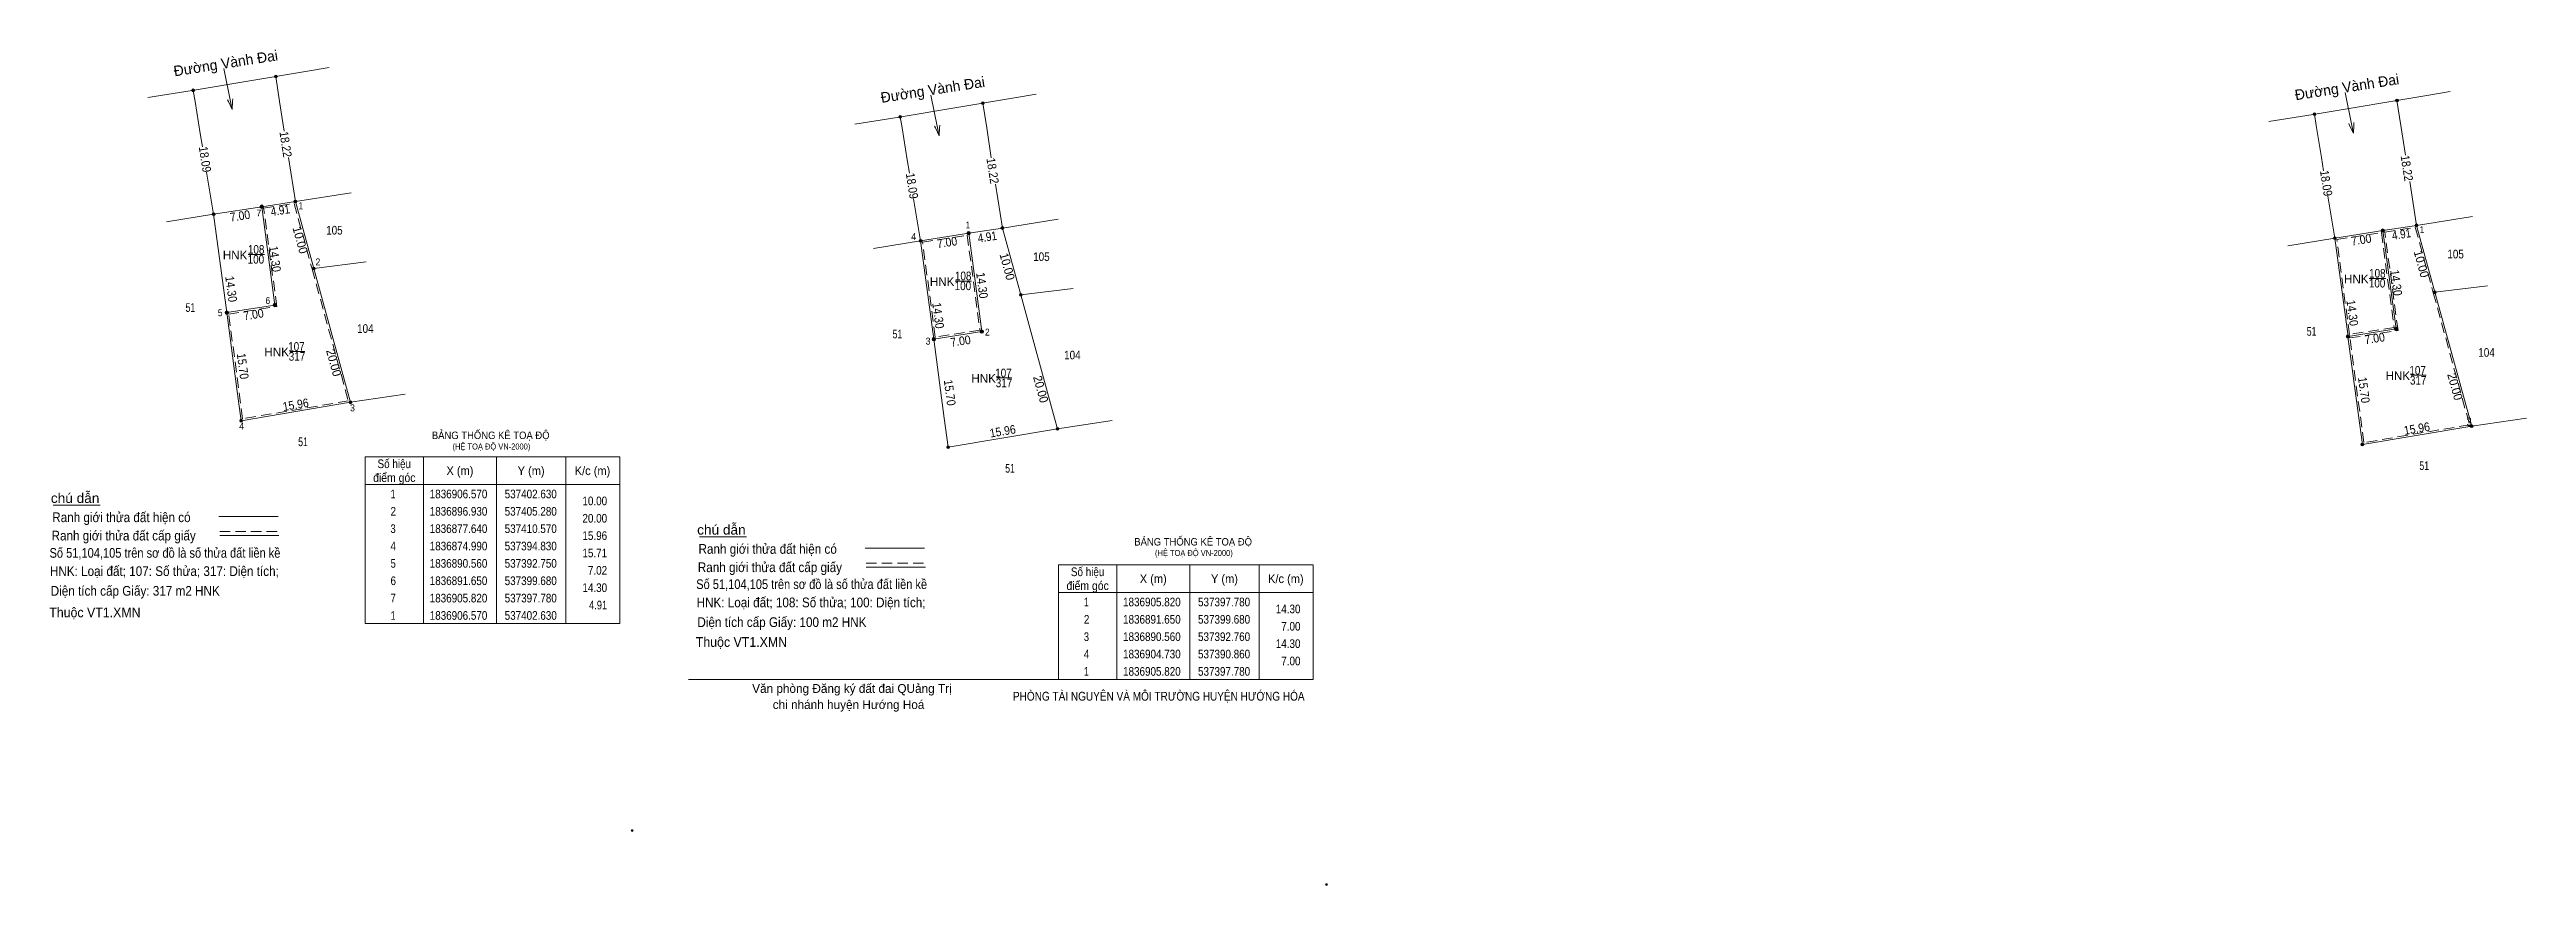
# Model space of a CAD drawing. Header units: metres. Extents: x 537062 to 537418, y 1836811 to 1836932.
import ezdxf
from ezdxf.enums import TextEntityAlignment as Align

# ---------------------------------------------------------------- set-up
doc = ezdxf.new("R2010")
doc.units = ezdxf.units.M
doc.header["$LTSCALE"] = 0.5
doc.header["$PDMODE"] = 32
doc.header["$PDSIZE"] = 0.25
doc.linetypes.add('MEDIUM_DASHED', pattern=[4.5, 3, -1.5])
for name, color, linetype, lineweight in [('1', 7, 'MEDIUM_DASHED', 13), ('10', 7, 'Continuous', 13), ('13', 7, 'Continuous', 13), ('15', 7, 'Continuous', 13), ('17', 7, 'Continuous', 13), ('2', 7, 'Continuous', 13), ('23', 7, 'Continuous', 13), ('6', 7, 'Continuous', 13), ('63', 7, 'Continuous', 13), ('7', 7, 'Continuous', 13)]:
    doc.layers.add(name, color=color, linetype=linetype, lineweight=lineweight)
doc.layers.add('36', color=7, linetype='Continuous')

msp = doc.modelspace()

# ---------------------------------------------------------------- hatches: boundary and pattern name
at = {"layer": '13'}
for points in [[(537092.55, 1836909.26, 1), (537092.05, 1836909.26, 1)], [(537194.37, 1836905.44, 1), (537193.87, 1836905.44, 1)], [(537398.03, 1836905.82, 1), (537397.53, 1836905.82, 1)], [(537087.53, 1836894, 1), (537087.03, 1836894, 1)], [(537094.45, 1836895.09, 1), (537093.95, 1836895.09, 1)], [(537189.35, 1836890.18, 1), (537188.85, 1836890.18, 1)], [(537196.27, 1836891.27, 1), (537195.77, 1836891.27, 1)], [(537393.01, 1836890.56, 1), (537392.51, 1836890.56, 1)], [(537399.93, 1836891.65, 1), (537399.43, 1836891.65, 1)]]:
    msp.add_hatch(color=256, dxfattribs=at).paths.add_polyline_path(points)
at = {"layer": '2'}
for points in [[(537082.64, 1836926.02, 1), (537082.24, 1836926.02, 1)], [(537094.53, 1836928.01, 1), (537094.13, 1836928.01, 1)], [(537184.46, 1836922.2, 1), (537184.06, 1836922.2, 1)], [(537196.35, 1836924.19, 1), (537195.95, 1836924.19, 1)], [(537388.12, 1836922.58, 1), (537387.72, 1836922.58, 1)], [(537400.01, 1836924.57, 1), (537399.61, 1836924.57, 1)], [(537085.58, 1836908.17, 1), (537085.18, 1836908.17, 1)], [(537097.35, 1836910.01, 1), (537096.95, 1836910.01, 1)], [(537187.4, 1836904.35, 1), (537187, 1836904.35, 1)], [(537199.17, 1836906.19, 1), (537198.77, 1836906.19, 1)], [(537391.06, 1836904.73, 1), (537390.66, 1836904.73, 1)], [(537402.83, 1836906.57, 1), (537402.43, 1836906.57, 1)], [(537100, 1836900.37, 1), (537099.6, 1836900.37, 1)], [(537201.82, 1836896.55, 1), (537201.42, 1836896.55, 1)], [(537405.48, 1836896.93, 1), (537405.08, 1836896.93, 1)], [(537089.55, 1836878.43, 1), (537089.15, 1836878.43, 1)], [(537105.29, 1836881.08, 1), (537104.89, 1836881.08, 1)], [(537207.11, 1836877.26, 1), (537206.71, 1836877.26, 1)], [(537395.03, 1836874.99, 1), (537394.63, 1836874.99, 1)], [(537410.77, 1836877.64, 1), (537410.37, 1836877.64, 1)], [(537191.37, 1836874.61, 1), (537190.97, 1836874.61, 1)]]:
    msp.add_hatch(color=256, dxfattribs=at).paths.add_polyline_path(points)

# ---------------------------------------------------------------- linework, layer by layer
at = {"layer": '1'}
for points in [[(537096.97, 1836909.73), (537099.56, 1836900.3), (537104.78, 1836881.28), (537089.56, 1836878.72), (537087.55, 1836893.79), (537094.48, 1836894.88), (537092.58, 1836909.05)], [(537402.45, 1836906.29), (537405.04, 1836896.86), (537410.26, 1836877.84), (537395.04, 1836875.28), (537393.03, 1836890.35), (537399.96, 1836891.44), (537398.06, 1836905.61)]]:
    msp.add_lwpolyline(points, close=True, dxfattribs=at)
at = {"layer": '10'}
for p, q in [((537097.15, 1836910.01), (537099.79, 1836900.37)), ((537198.97, 1836906.19), (537201.61, 1836896.55)), ((537402.63, 1836906.57), (537405.27, 1836896.93)), ((537107.35, 1836901.3), (537099.79, 1836900.37)), ((537099.8, 1836900.37), (537104.66, 1836882.63)), ((537209.17, 1836897.48), (537201.61, 1836896.55)), ((537201.62, 1836896.55), (537206.48, 1836878.81)), ((537412.83, 1836897.86), (537405.27, 1836896.93)), ((537405.28, 1836896.93), (537410.14, 1836879.19)), ((537104.66, 1836882.63), (537105.09, 1836881.08)), ((537105.09, 1836881.08), (537112.98, 1836882.26)), ((537206.48, 1836878.81), (537206.91, 1836877.26)), ((537206.91, 1836877.26), (537214.8, 1836878.44)), ((537410.14, 1836879.19), (537410.57, 1836877.64)), ((537410.57, 1836877.64), (537418.46, 1836878.82))]:
    msp.add_line(p, q, dxfattribs=at)
at = {"layer": '13'}
for p, q in [((537090.35, 1836902.36), (537092.71, 1836902.36)), ((537192.17, 1836898.54), (537194.53, 1836898.54)), ((537395.83, 1836898.92), (537398.19, 1836898.92)), ((537096.37, 1836888.42), (537098.52, 1836888.42)), ((537198.19, 1836884.6), (537200.34, 1836884.6)), ((537401.85, 1836884.98), (537404, 1836884.98))]:
    msp.add_line(p, q, dxfattribs=at)
for centre in [(537092.3, 1836909.26), (537194.12, 1836905.44), (537397.78, 1836905.82), (537087.28, 1836894), (537094.2, 1836895.09), (537189.1, 1836890.18), (537196.02, 1836891.27), (537392.76, 1836890.56), (537399.68, 1836891.65)]:
    msp.add_circle(centre, 0.25, dxfattribs=at)
at = {"layer": '15'}
for p, q in [((537082.44, 1836926.02), (537082.7, 1836924.42)), ((537184.26, 1836922.2), (537184.52, 1836920.6)), ((537387.92, 1836922.58), (537388.18, 1836920.98)), ((537084.37, 1836914.22), (537085.36, 1836908.17)), ((537096.16, 1836916.33), (537097.15, 1836910.01)), ((537197.98, 1836912.51), (537198.97, 1836906.19)), ((537389.85, 1836910.78), (537390.84, 1836904.73)), ((537401.64, 1836912.89), (537402.63, 1836906.57)), ((537085.38, 1836908.17), (537087.28, 1836894)), ((537186.19, 1836910.4), (537187.18, 1836904.35)), ((537187.2, 1836904.35), (537189.1, 1836890.18)), ((537390.86, 1836904.73), (537392.76, 1836890.56)), ((537087.27, 1836894), (537088.79, 1836882.63)), ((537189.09, 1836890.18), (537190.61, 1836878.81)), ((537392.75, 1836890.56), (537394.27, 1836879.19)), ((537088.79, 1836882.63), (537089.35, 1836878.43)), ((537089.35, 1836878.43), (537105.09, 1836881.08)), ((537190.61, 1836878.81), (537191.17, 1836874.61)), ((537394.27, 1836879.19), (537394.83, 1836874.99)), ((537191.17, 1836874.61), (537206.91, 1836877.26)), ((537394.83, 1836874.99), (537410.57, 1836877.64))]:
    msp.add_line(p, q, dxfattribs=at)
for points in [[(537094.33, 1836928.01), (537094.89, 1836924.42), (537095.56, 1836920.14)], [(537082.7, 1836924.42), (537083.46, 1836919.81), (537083.77, 1836917.89)], [(537196.15, 1836924.19), (537196.71, 1836920.6), (537197.38, 1836916.32)], [(537399.81, 1836924.57), (537400.37, 1836920.98), (537401.04, 1836916.7)], [(537184.52, 1836920.6), (537185.28, 1836915.99), (537185.59, 1836914.07)], [(537388.18, 1836920.98), (537388.94, 1836916.37), (537389.25, 1836914.45)]]:
    msp.add_lwpolyline(points, dxfattribs=at)
at = {"layer": '17'}
for p, q in [((537062.25, 1836866.24), (537069.02, 1836866.24)), ((537155.35, 1836861.69), (537162.12, 1836861.69))]:
    msp.add_line(p, q, dxfattribs=at)
at = {"layer": '2'}
for p, q in [((537215.45, 1836857.66), (537215.45, 1836841.16)), ((537225.95, 1836857.66), (537225.95, 1836841.16)), ((537235.95, 1836857.66), (537235.95, 1836841.16)), ((537207.05, 1836853.66), (537243.75, 1836853.66))]:
    msp.add_line(p, q, dxfattribs=at)
at = {"layer": '2', "linetype": 'MEDIUM_DASHED'}
for points in [[(537193.91, 1836905.15), (537195.74, 1836891.48), (537189.31, 1836890.47), (537187.48, 1836904.14)], [(537397.57, 1836905.53), (537399.4, 1836891.86), (537392.97, 1836890.85), (537391.14, 1836904.52)]]:
    msp.add_lwpolyline(points, close=True, dxfattribs=at)
at = {"layer": '2'}
msp.add_lwpolyline([(537207.05, 1836857.66), (537243.75, 1836857.66), (537243.75, 1836841.16), (537207.05, 1836841.16)], close=True, dxfattribs=at)
for centre in [(537082.44, 1836926.02), (537094.33, 1836928.01), (537184.26, 1836922.2), (537196.15, 1836924.19), (537387.92, 1836922.58), (537399.81, 1836924.57), (537085.38, 1836908.17), (537097.15, 1836910.01), (537187.2, 1836904.35), (537198.97, 1836906.19), (537390.86, 1836904.73), (537402.63, 1836906.57), (537099.8, 1836900.37), (537201.62, 1836896.55), (537405.28, 1836896.93), (537089.35, 1836878.43), (537105.09, 1836881.08), (537206.91, 1836877.26), (537394.83, 1836874.99), (537410.57, 1836877.64), (537191.17, 1836874.61)]:
    msp.add_circle(centre, 0.2, dxfattribs=at)
at = {"layer": '23'}
for p, q in [((537082.27, 1836925.99), (537098.9, 1836928.77)), ((537098.9, 1836928.77), (537102.01, 1836929.29)), ((537075.89, 1836924.98), (537082.27, 1836925.99)), ((537184.09, 1836922.17), (537200.72, 1836924.95)), ((537200.72, 1836924.95), (537203.83, 1836925.47)), ((537387.75, 1836922.55), (537404.38, 1836925.33)), ((537404.38, 1836925.33), (537407.49, 1836925.85)), ((537177.71, 1836921.16), (537184.09, 1836922.17)), ((537381.37, 1836921.54), (537387.75, 1836922.55)), ((537105.2, 1836911.27), (537097.15, 1836910.01)), ((537085.38, 1836908.17), (537078.6, 1836907.06)), ((537092.3, 1836909.25), (537085.38, 1836908.17)), ((537097.15, 1836910.01), (537092.3, 1836909.26)), ((537207.02, 1836907.45), (537198.97, 1836906.19)), ((537410.68, 1836907.83), (537402.63, 1836906.57)), ((537187.2, 1836904.35), (537180.42, 1836903.24)), ((537194.12, 1836905.43), (537187.2, 1836904.35)), ((537198.97, 1836906.19), (537194.12, 1836905.44)), ((537390.86, 1836904.73), (537384.08, 1836903.62)), ((537397.78, 1836905.81), (537390.86, 1836904.73)), ((537402.63, 1836906.57), (537397.78, 1836905.82))]:
    msp.add_line(p, q, dxfattribs=at)
at = {"layer": '6'}
for p, q in [((537086.13, 1836864.61), (537094.66, 1836864.61)), ((537086.26, 1836861.89), (537094.78, 1836861.89)), ((537179.23, 1836860.06), (537187.76, 1836860.06)), ((537179.36, 1836857.34), (537187.88, 1836857.34)), ((537153.75, 1836841.16), (537243.75, 1836841.16))]:
    msp.add_line(p, q, dxfattribs=at)
at = {"layer": '6', "linetype": 'MEDIUM_DASHED'}
for p, q in [((537086.26, 1836862.46), (537094.84, 1836862.46)), ((537179.36, 1836857.91), (537187.94, 1836857.91))]:
    msp.add_line(p, q, dxfattribs=at)
at = {"layer": '6'}
for p in [(537145.66, 1836819.38), (537245.65, 1836811.6)]:
    msp.add_point(p, dxfattribs=at)
at = {"layer": '63'}
for p, q in [((537115.6, 1836873.22), (537115.6, 1836849.22)), ((537126.1, 1836873.22), (537126.1, 1836849.22)), ((537136.1, 1836873.22), (537136.1, 1836849.22)), ((537107.2, 1836869.22), (537143.9, 1836869.22))]:
    msp.add_line(p, q, dxfattribs=at)
msp.add_lwpolyline([(537107.2, 1836873.22), (537143.9, 1836873.22), (537143.9, 1836849.22), (537107.2, 1836849.22)], close=True, dxfattribs=at)
at = {"layer": '7'}
for p, q in [((537087.83, 1836924.42), (537086.87, 1836929.15)), ((537088.13, 1836924.81), (537088.11, 1836924.42)), ((537189.65, 1836920.6), (537188.69, 1836925.33)), ((537393.31, 1836920.98), (537392.35, 1836925.71)), ((537087.51, 1836924.42), (537087.39, 1836924.67)), ((537088.06, 1836923.27), (537087.83, 1836924.42)), ((537392.99, 1836920.98), (537392.87, 1836921.23)), ((537393.61, 1836921.37), (537393.59, 1836920.98)), ((537189.33, 1836920.6), (537189.21, 1836920.85)), ((537189.88, 1836919.45), (537189.65, 1836920.6)), ((537189.95, 1836920.99), (537189.93, 1836920.6)), ((537393.54, 1836919.83), (537393.31, 1836920.98))]:
    msp.add_line(p, q, dxfattribs=at)
for points in [[(537088.11, 1836924.42), (537088.06, 1836923.27), (537087.51, 1836924.42)], [(537189.93, 1836920.6), (537189.88, 1836919.45), (537189.33, 1836920.6)], [(537393.59, 1836920.98), (537393.54, 1836919.83), (537392.99, 1836920.98)], [(537092.3, 1836909.26), (537094.2, 1836895.09), (537087.28, 1836894)], [(537194.12, 1836905.44), (537196.02, 1836891.27), (537189.1, 1836890.18)], [(537397.78, 1836905.82), (537399.68, 1836891.65), (537392.76, 1836890.56)]]:
    msp.add_lwpolyline(points, dxfattribs=at)

# ---------------------------------------------------------------- texts
at = {"layer": '1', "width": 0.85}
for p in [(537097.385, 1836887.07), (537199.205, 1836883.25), (537402.865, 1836883.63)]:
    msp.add_text('317', height=1.25, dxfattribs=at).set_placement(p, align=Align.CENTER)
at = {"layer": '1'}
for s, height, width, p in [('BẢNG THỐNG KÊ TOẠ ĐỘ ', 1.072, 0.95, (537116.81, 1836875.79)), ('(HỆ TOẠ ĐỘ VN-2000)', 0.8672, 0.9, (537119.79, 1836874.28)), ('BẢNG THỐNG KÊ TOẠ ĐỘ ', 1.072, 0.95, (537217.97, 1836860.45)), ('(HỆ TOẠ ĐỘ VN-2000)', 0.8672, 0.9, (537220.95, 1836858.94))]:
    msp.add_text(s, height=height, dxfattribs=dict(at, width=width)).set_placement(p)
at = {"layer": '13'}
for s, width, p in [('108', 0.85, (537091.505, 1836902.48)), ('105', 0.85, (537102.775, 1836905.25)), ('108', 0.85, (537193.325, 1836898.66)), ('105', 0.85, (537204.595, 1836901.43)), ('108', 0.85, (537396.985, 1836899.04)), ('105', 0.85, (537408.255, 1836901.81)), ('51', 0.75, (537082.035, 1836894.11)), ('107', 0.85, (537097.305, 1836888.5)), ('104', 0.85, (537107.23, 1836891.08)), ('51', 0.75, (537183.855, 1836890.29)), ('51', 0.75, (537387.515, 1836890.67)), ('107', 0.85, (537199.125, 1836884.68)), ('104', 0.85, (537209.05, 1836887.26)), ('107', 0.85, (537402.785, 1836885.06)), ('104', 0.85, (537412.71, 1836887.64)), ('51', 0.75, (537098.255, 1836874.77)), ('51', 0.75, (537200.075, 1836870.95)), ('51', 0.75, (537403.735, 1836871.33))]:
    msp.add_text(s, height=1.25, dxfattribs=dict(at, width=width)).set_placement(p, align=Align.CENTER)
for p in [(537088.475, 1836901.66), (537190.295, 1836897.84), (537393.955, 1836898.22), (537094.455, 1836887.72), (537196.275, 1836883.9), (537399.935, 1836884.28)]:
    msp.add_text('HNK', height=1.25, dxfattribs=at).set_placement(p, align=Align.CENTER)
at = {"layer": '2', "width": 0.9}
for s, rotation, p in [('18.09', 278.842, (537083.5323, 1836915.9911)), ('18.22', 278.842, (537095.1431, 1836918.156)), ('18.22', 278.842, (537196.9631, 1836914.336)), ('18.09', 278.842, (537389.0123, 1836912.5511)), ('18.22', 278.842, (537400.6231, 1836914.7161)), ('18.09', 278.842, (537185.3523, 1836912.1711)), ('7.00', 8.951, (537089.2778, 1836907.3243)), ('14.30', 277.637, (537093.6123, 1836901.6581)), ('7.00', 8.951, (537191.0978, 1836903.5043)), ('7.00', 8.951, (537394.7578, 1836903.8843)), ('14.30', 277.637, (537399.0923, 1836898.2181)), ('14.30', 277.637, (537087.2923, 1836897.3181)), ('14.30', 277.637, (537195.4323, 1836897.8381)), ('7.00', 8.951, (537091.2178, 1836893.1143)), ('14.30', 277.637, (537189.1123, 1836893.4981)), ('14.30', 277.637, (537392.7723, 1836893.8781)), ('7.00', 8.951, (537193.0378, 1836889.2943)), ('7.00', 8.951, (537396.6978, 1836889.6743))]:
    msp.add_text(s, height=1.25, rotation=rotation, dxfattribs=at).set_placement(p, align=Align.CENTER)
at = {"layer": '2'}
for s, width, p in [('100', 0.85, (537091.47, 1836901.06)), ('100', 0.85, (537193.29, 1836897.24)), ('100', 0.85, (537396.95, 1836897.62)), ('Số hiệu', 0.85, (537211.25, 1836856.04)), ('điểm góc', 0.9, (537211.25, 1836854.04)), ('X (m)', 0.95, (537220.7, 1836855.04)), ('Y (m)', 0.95, (537230.955, 1836855.04)), ('K/c (m)', 0.95, (537239.795, 1836855.04)), (' 2', 0.85, (537210.905, 1836849.19)), (' 1', 0.75, (537210.9, 1836851.69)), ('1836905.820', 0.85, (537220.5, 1836851.69)), ('1836891.650', 0.85, (537220.5, 1836849.19)), ('537397.780', 0.85, (537230.9, 1836851.69)), ('537399.680', 0.85, (537230.9, 1836849.19)), (' 3', 0.8, (537210.895, 1836846.69)), ('1836890.560', 0.85, (537220.5, 1836846.69)), ('537392.760', 0.85, (537230.9, 1836846.69)), (' 4', 0.85, (537210.9, 1836844.19)), (' 1', 0.75, (537210.9, 1836841.69)), ('1836904.730', 0.85, (537220.5, 1836844.19)), ('1836905.820', 0.85, (537220.5, 1836841.69)), ('537390.860', 0.85, (537230.9, 1836844.19)), ('537397.780', 0.85, (537230.9, 1836841.69))]:
    msp.add_text(s, height=1.25, dxfattribs=dict(at, width=width)).set_placement(p, align=Align.CENTER)
at = {"layer": '2', "width": 0.85}
for s, p in [('14.30', (537241.9, 1836850.69)), ('14.30', (537241.9, 1836845.69)), ('7.00', (537241.9, 1836848.19)), ('7.00', (537241.9, 1836843.19))]:
    msp.add_text(s, height=1.25, dxfattribs=at).set_placement(p, align=Align.RIGHT)
at = {"layer": '36'}
for p in [(537087.2395, 1836929.197), (537392.7195, 1836925.757), (537189.0595, 1836925.377)]:
    msp.add_text('Đường Vành Đai', height=1.5, rotation=8.856, dxfattribs=at).set_placement(p, align=Align.CENTER)
at = {"layer": '6'}
for s, height, width, p in [('chú dẫn', 1.399, 1.05, (537061.94, 1836866.58)), ('Ranh giới thửa đất hiện có ', 1.399, 0.9, (537062.14, 1836863.82)), ('Ranh giới thửa đất cấp giấy', 1.399, 0.9, (537062.04, 1836861.18)), ('chú dẫn', 1.399, 1.05, (537155.01, 1836862.02)), ('Ranh giới thửa đất hiện có ', 1.399, 0.9, (537155.21, 1836859.26)), ('Số 51,104,105 trên sơ đồ là số thửa đất liền kề', 1.4, 0.85, (537061.75, 1836858.69)), ('HNK: Loại đất; 107: Số thửa; 317: Diện tích;', 1.4, 0.9, (537061.8, 1836856.06)), ('Ranh giới thửa đất cấp giấy', 1.399, 0.9, (537155.11, 1836856.62)), ('Diện tích cấp Giấy: 317 m2 HNK', 1.4, 0.9, (537061.92, 1836853.22)), ('Số 51,104,105 trên sơ đồ là số thửa đất liền kề', 1.4, 0.85, (537154.88, 1836854.18)), ('Thuộc VT1.XMN', 1.4, 0.95, (537061.71, 1836850.11)), ('HNK: Loại đất; 108: Số thửa; 100: Diện tích;', 1.4, 0.9, (537154.93, 1836851.55)), ('Diện tích cấp Giấy: 100 m2 HNK', 1.4, 0.9, (537155.05, 1836848.71)), ('Thuộc VT1.XMN', 1.4, 0.95, (537154.82, 1836845.85))]:
    msp.add_text(s, height=height, dxfattribs=dict(at, width=width)).set_placement(p)
for s, p in [(' Văn phòng Đăng ký đất đai QUảng Trị', (537177.07, 1836839.22)), ('chi nhánh huyện Hướng Hoá', (537176.82, 1836836.9))]:
    msp.add_text(s, height=1.267, dxfattribs=at).set_placement(p, align=Align.CENTER)
at = {"layer": '6', "width": 0.85}
msp.add_text('PHÒNG TÀI NGUYÊN VÀ MÔI TRƯỜNG HUYỆN HƯỚNG HÓA', height=1.27, dxfattribs=at).set_placement((537221.495, 1836838.1), align=Align.CENTER)
at = {"layer": '63'}
for s, height, width, p in [(' 7', 1, 0.95, (537092.25, 1836907.85)), (' 1', 1, 0.9, (537098.26, 1836908.89)), (' 1', 1, 0.9, (537194.34, 1836906.12)), (' 4', 1, 0.95, (537186.55, 1836904.45)), (' 1', 1, 0.9, (537403.74, 1836905.45)), (' 2', 1, 0.9, (537100.74, 1836900.81)), (' 6', 1, 0.9, (537093.53, 1836895.25)), (' 5', 1, 0.9, (537086.66, 1836893.49)), (' 3', 1, 0.95, (537188.62, 1836889.4)), (' 2', 1, 0.9, (537197.13, 1836890.7)), (' 3', 1, 0.95, (537105.73, 1836879.78)), (' 3', 1.25, 0.8, (537410.57, 1836877.64)), (' 4', 1, 0.95, (537089.77, 1836877.15)), ('20.00', 1.25, 0.85, (537142.05, 1836863.75)), ('10.00', 1.25, 0.85, (537142.05, 1836866.25)), ('15.96', 1.25, 0.85, (537142.05, 1836861.25)), ('15.71', 1.25, 0.85, (537142.05, 1836858.75)), ('7.02', 1.25, 0.85, (537142.05, 1836856.25)), ('14.30', 1.25, 0.85, (537142.05, 1836853.75)), ('4.91', 1.25, 0.8, (537142.05, 1836851.25))]:
    msp.add_text(s, height=height, dxfattribs=dict(at, width=width)).set_placement(p, align=Align.RIGHT)
for s, rotation, width, p in [('4.91', 8.791, 0.85, (537095.0745, 1836908.1187)), ('10.00', 285.371, 0.95, (537097.2562, 1836904.2956)), ('4.91', 8.791, 0.85, (537196.8945, 1836904.2987)), ('4.91', 8.791, 0.85, (537400.5545, 1836904.6787)), ('10.00', 285.371, 0.95, (537199.0762, 1836900.4757)), ('10.00', 285.371, 0.95, (537402.7376, 1836900.8507)), ('15.70', 277.609, 0.9, (537088.9615, 1836886.2077)), ('20.00', 285.336, 0.95, (537102.0851, 1836886.6253)), ('15.70', 277.609, 0.9, (537190.7814, 1836882.3878)), ('20.00', 285.336, 0.95, (537203.9051, 1836882.8053)), ('15.70', 277.609, 0.9, (537394.4414, 1836882.7678)), ('20.00', 285.336, 0.95, (537407.5665, 1836883.1803)), ('15.96', 9.557, 0.9, (537097.3012, 1836880.1284)), ('15.96', 9.557, 0.9, (537199.1212, 1836876.3084)), ('15.96', 9.557, 0.9, (537402.7762, 1836876.6876))]:
    msp.add_text(s, height=1.25, rotation=rotation, dxfattribs=dict(at, width=width)).set_placement(p, align=Align.CENTER)
for s, width, p in [('Số hiệu', 0.85, (537111.4, 1836871.6)), ('X (m)', 0.95, (537120.85, 1836870.6)), ('Y (m)', 0.95, (537131.105, 1836870.6)), ('K/c (m)', 0.95, (537139.945, 1836870.6)), ('điểm góc', 0.9, (537111.4, 1836869.6)), (' 1', 0.75, (537111.05, 1836867.25)), ('1836906.570', 0.85, (537120.65, 1836867.25)), ('537402.630', 0.85, (537131.05, 1836867.25)), (' 2', 0.85, (537111.055, 1836864.75)), ('1836896.930', 0.85, (537120.65, 1836864.75)), ('537405.280', 0.85, (537131.05, 1836864.75)), (' 4', 0.85, (537111.05, 1836859.75)), (' 3', 0.8, (537111.045, 1836862.25)), ('1836877.640', 0.85, (537120.65, 1836862.25)), ('1836874.990', 0.85, (537120.65, 1836859.75)), ('537410.570', 0.85, (537131.05, 1836862.25)), ('537394.830', 0.85, (537131.05, 1836859.75)), (' 5', 0.8, (537111.055, 1836857.25)), ('1836890.560', 0.85, (537120.65, 1836857.25)), ('537392.750', 0.85, (537131.05, 1836857.25)), (' 6', 0.85, (537111.055, 1836854.75)), (' 7', 0.8, (537111.055, 1836852.25)), ('1836891.650', 0.85, (537120.65, 1836854.75)), ('1836905.820', 0.85, (537120.65, 1836852.25)), ('537399.680', 0.85, (537131.05, 1836854.75)), ('537397.780', 0.85, (537131.05, 1836852.25)), (' 1', 0.75, (537111.05, 1836849.75)), ('1836906.570', 0.85, (537120.65, 1836849.75)), ('537402.630', 0.85, (537131.05, 1836849.75))]:
    msp.add_text(s, height=1.25, dxfattribs=dict(at, width=width)).set_placement(p, align=Align.CENTER)

doc.saveas('drawing.dxf')
